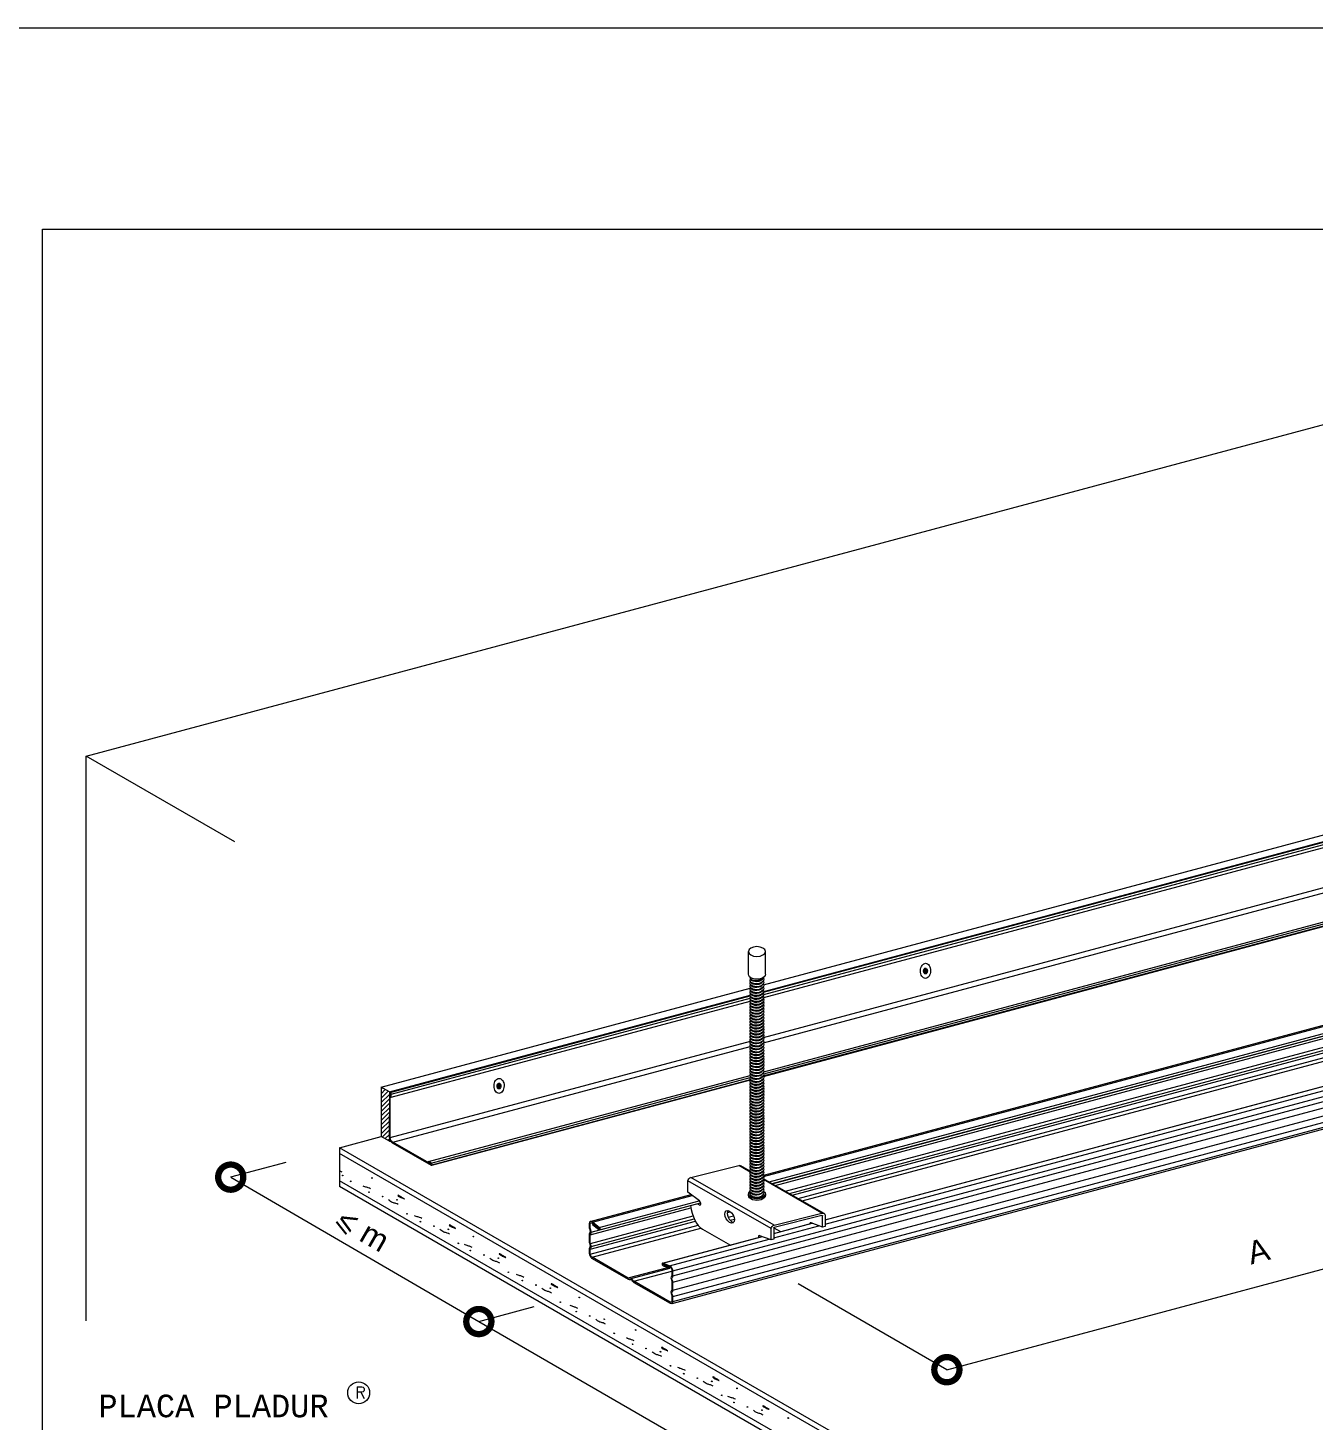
# Model space of a CAD drawing. Header units: millimetres. Extents: x 3383 to 4292, y 1469 to 1637.
# Drawn here: x 3481.316 to 3481.5717, y 1569.1897 to 1569.4667 of the extents above; entities that cross this region are included whole.
import ezdxf

# ---------------------------------------------------------------- set-up
doc = ezdxf.new("R2010")
doc.units = ezdxf.units.MM
doc.header["$LTSCALE"] = 0.0035
doc.layers.get('0').update_dxf_attribs({"lineweight": 5})
doc.layers.get('DEFPOINTS').update_dxf_attribs({"lineweight": 5})
doc.layers.add('AT_texto', color=7, linetype='Continuous', lineweight=5)
doc.styles.add('LISTA', font='simplex', dxfattribs={"height": 2})
doc.styles.get("Standard").update_dxf_attribs({"font": 'LUCON.TTF'})
doc.styles.add('STYLE2', font='ARIAL.TTF')
doc.dimstyles.get("Standard").update_dxf_attribs({"dimtxt": 0.18, "dimasz": 0.18, "dimexe": 0.18, "dimexo": 0.0625, "dimgap": 0.09, "dimtad": 0, "dimtih": 1, "dimtoh": 1, "dimzin": 0, "dimdsep": 46, "dimtxsty": 'Standard', "dimcen": 0.09, "dimadec": 0, "dimazin": 0, "dimtfac": 1, "dimtofl": 0, "dimtmove": 0, "dimatfit": 3, "dimfxl": 0, "dimtolj": 1, "dimtzin": 0, "dimarcsym": 0})

# ---------------------------------------------------------------- blocks, each defined once
blk = doc.blocks.new('_DOTSMALL')
at = {"color": 0, "linetype": 'ByBlock', "const_width": 0.5}
blk.add_lwpolyline([(-0.0625, 0, 1), (0.0625, 0, 1)], format="xyb", close=True, dxfattribs=at)
blk = doc.blocks.new('*D59')
at = {"color": 1, "lineweight": -2}
blk.add_line((1604.48, 479.19), (1653.8, 450.48), dxfattribs=at)
at = {"layer": 'DEFPOINTS', "color": 0}
for p in [(1604.53, 493.78, -6.81), (1653.85, 465.07, -1.02), (1653.8, 450.48)]:
    blk.add_point(p, dxfattribs=at)
at = {"color": 1, "lineweight": -2, "xscale": 10, "yscale": 10, "zscale": 10}
for p, rotation in [((1604.48, 479.19), 149.7902800762731), ((1653.8, 450.48), 329.7902800762732)]:
    blk.add_blockref('_DOTSMALL', p, dxfattribs=dict(at, rotation=rotation))
at = {"color": 1, "insert": (1630.79, 468.71), "char_height": 4.5, "attachment_point": 5, "rotation": 330, "style": 'STYLE2'}
blk.add_mtext('\\A1;< m', dxfattribs=at)
blk = doc.blocks.new('*D60')
at = {"color": 1, "lineweight": -2}
blk.add_line((1653.8, 450.48), (1798.29, 367.06), dxfattribs=at)
at = {"layer": 'DEFPOINTS', "color": 0}
for p in [(1653.8, 465.81, -1.02), (1798.29, 382.39, 4.76), (1798.29, 367.06)]:
    blk.add_point(p, dxfattribs=at)
at = {"color": 1, "lineweight": -2, "xscale": 10, "yscale": 10, "zscale": 10}
for p, rotation in [((1653.8, 450.48), 150.0007858814668), ((1798.29, 367.06), 330.0007858814668)]:
    blk.add_blockref('_DOTSMALL', p, dxfattribs=dict(at, rotation=rotation))
at = {"color": 1, "insert": (1722.15, 415.85), "char_height": 4.5, "attachment_point": 5, "rotation": 330, "style": 'STYLE2'}
blk.add_mtext('\\A1;m', dxfattribs=at)
blk = doc.blocks.new('*D63')
at = {"color": 1, "lineweight": -2}
blk.add_line((1746.83, 431.67), (1939.24, 483.23), dxfattribs=at)
at = {"layer": 'DEFPOINTS', "color": 0}
for p in [(1898.1, 524.38, 7.39), (1939.24, 483.23), (1705.68, 472.82, 14.78)]:
    blk.add_point(p, dxfattribs=at)
at = {"color": 1, "lineweight": -2, "xscale": 10, "yscale": 10, "zscale": 10}
for p, rotation in [((1939.24, 483.23), 15.00000000000122), ((1746.83, 431.67), 195.0000000000012)]:
    blk.add_blockref('_DOTSMALL', p, dxfattribs=dict(at, rotation=rotation))
at = {"color": 1, "insert": (1808.73, 455.27), "char_height": 4.5, "attachment_point": 5, "rotation": 15, "style": 'STYLE2'}
blk.add_mtext('\\A1;A', dxfattribs=at)
blk = doc.blocks.new('PÑ')
dim = blk.add_linear_dim(base=(1939.24, 483.23, 11.87), p1=(1705.68, 472.82, 26.65), p2=(1898.1, 524.38, 19.26), angle=15, text='A', dimstyle='Standard', override={"dimtxt": 4.5, "dimasz": 10, "dimexo": 2, "dimgap": 3, "dimtad": 1, "dimtih": 0, "dimtoh": 0, "dimdec": 0, "dimtxsty": 'STYLE2', "dimblk1": 'DOTSMALL', "dimblk2": 'DOTSMALL', "dimsah": 1, "dimse1": 1, "dimse2": 1, "dimclrd": 1, "dimclre": 1, "dimclrt": 1, "dimtmove": 2})
dim.commit()
dim.dimension.update_dxf_attribs({"geometry": '*D63', "text_midpoint": (1808.73, 455.27, 11.87), "dimtype": 161})
blk = doc.blocks.new('A$C58E46017')
h = blk.add_hatch()
h.set_pattern_fill('ANSI31', color=1, scale=0.2, angle=79.308, style=0)
h.set_pattern_definition([(124.3080304, (-731.578822, -1884.10131), (-0.0206504826, -0.01409104566), [])])
h.paths.add_polyline_path([(208.81, 254.68, 0.107118), (208.68, 254.81, 0.258156), (208.48, 254.86, 0.149443), (208.27, 254.69, 0.079812), (208.19, 254.51, 0.067459), (208.16, 254.29, 0.067459), (208.18, 254.06, 0.079812), (208.26, 253.88, 0.107118), (208.39, 253.75, 0.139889), (208.53, 253.71, 0.139889), (208.67, 253.75, 0.107118), (208.8, 253.87, 0.079812), (208.88, 254.05, 0.135535), (208.89, 254.5, 0.079812)])
h = blk.add_hatch()
h.set_pattern_fill('ANSI31', color=256, scale=5, style=0)
h.set_pattern_definition([(45, (-1534.0407, -333.6554), (-0.44194174, 0.44194174), [])])
h.paths.add_polyline_path([(101.97, 230.25), (100.34, 231.19), (100.34, 221.36), (101.97, 220.42)])
h = blk.add_hatch()
h.set_pattern_fill('ANSI31', color=1, scale=0.2, angle=79.308, style=0)
h.set_pattern_definition([(124.3080304, (-816.34612, -1906.975264), (-0.0206504826, -0.01409104566), [])])
h.paths.add_polyline_path([(124.15, 231.4, 0.067459), (124.12, 231.63, 0.079812), (124.04, 231.81, 0.107118), (123.91, 231.94, 0.139889), (123.78, 231.98, 0.162676), (123.65, 231.95, 0.107118), (123.5, 231.81, 0.079812), (123.42, 231.64, 0.067459), (123.39, 231.41, 0.067459), (123.42, 231.18, 0.079812), (123.49, 231.01, 0.107118), (123.63, 230.88, 0.139889), (123.76, 230.83, 0.139889), (123.9, 230.87, 0.107118), (124.03, 231, 0.079812), (124.12, 231.17, 0.067459)])
for p, q in [((41.7, 297.02), (386.57, 389.42)), ((176.37, 251.56), (366.11, 302.4)), ((176.38, 250.19), (366.09, 301.02)), ((41.7, 184.72), (41.7, 297.02)), ((100.34, 231.19), (173.7, 250.84)), ((101.97, 230.25), (173.67, 249.46)), ((100.34, 231.19), (100.34, 221.36)), ((101.97, 230.25), (101.97, 220.42)), ((92.08, 219.15), (100.34, 221.36)), ((101.97, 220.42), (102.2, 220.48)), ((312.77, 84.03), (92.08, 211.44))]:
    blk.add_line(p, q)
at = {"color": 1, "extrusion": (-0.399603, 0.525791, -0.750907)}
for p, q in [((173.34, 253.63, 26.82), (173.34, 258.16, 30)), ((176.72, 253.63, 26.82), (176.72, 258.16, 30)), ((161.93, 213.25, 7.4), (171.42, 215.62, 4.01)), ((161.33, 210.32, 5.67), (161.33, 212.57, 7.24)), ((173.34, 209.65, 29.79), (173.34, 209.94, 30)), ((176.72, 209.65, 29.79), (176.72, 209.94, 30)), ((178.47, 203.76, 20.95), (187.97, 206.13, 17.56)), ((187.97, 205.69, 17.25), (178.47, 203.32, 20.64)), ((188.07, 203.37, 23.2), (188.07, 205.62, 24.78)), ((188.57, 205.75, 24.6), (188.57, 203.49, 23.03)), ((177.88, 200.83, 19.22), (177.88, 203.07, 20.79)), ((178.37, 203.2, 20.62), (178.37, 200.95, 19.04)), ((188.57, 203.49, 23.03), (188.07, 203.37, 23.2)), ((178.37, 200.95, 19.04), (177.88, 200.83, 19.22))]:
    blk.add_line(p, q, dxfattribs=at)
at = {"color": 1}
for p, q in [((92.08, 219.15), (92.08, 211.44)), ((212.79, 175.02, 19.26), (183.22, 192.09, 19.26))]:
    blk.add_line(p, q, dxfattribs=at)
at = {"color": 1, "extrusion": (1.38778e-15, 0.819152, -0.573576)}
for p, q in [((173.71, 214.31, 29.24), (171.42, 215.62, 31.12)), ((173.72, 214.5, 36.95), (171.85, 215.57, 38.49)), ((177.88, 203.07, 20.79), (161.33, 212.57, 34.35)), ((178.47, 203.76, 20.95), (161.93, 213.25, 34.51)), ((187.97, 206.13, 17.56), (176.31, 212.82, 27.12)), ((188.39, 206.08, 24.93), (176.37, 212.98, 34.78))]:
    blk.add_line(p, q, dxfattribs=at)
at = {"color": 1, "extrusion": (-0.707107, -0.40558, 0.579228)}
for p, q in [((163.59, 208.56, 7.19), (161.33, 210.32, 5.67)), ((163.23, 208.02, 6.37), (163.46, 207.84, 6.53)), ((163.71, 208.15, 6.19), (163.87, 208.03, 6.3)), ((188.07, 203.37, 23.2), (185.82, 204.2, 21.03)), ((177.88, 200.83, 19.22), (175.62, 201.66, 17.05))]:
    blk.add_line(p, q, dxfattribs=at)
blk.add_lwpolyline([(594, 441.79), (594, 21.79), (0, 21.79), (0, 441.79)], close=True)
at = {"flags": 128}
blk.add_lwpolyline([(583, 401.79), (583, 72.84), (33, 72.84), (33, 401.79)], close=True, dxfattribs=at)
at = {"color": 1}
for points, elevation in [([(176.35, 250.07), (366.11, 300.91)], 6.38), ([(176.39, 249.64), (366.08, 300.47)], 6.49), ([(176.39, 249.04), (366.08, 299.87)], 6.08), ([(176.33, 241.04), (366.18, 291.91)], 0.21), ([(176.34, 240.01), (366.12, 290.86)], 0.16), ([(176.3, 233.42), (366.16, 284.29)], 6.56), ([(176.35, 233.32), (366.14, 284.18)], 6.4), ([(176.38, 234.26), (366.09, 285.09)], 6.14), ([(176.38, 233.83), (366.1, 284.67)], 6.56), ([(158.33, 194.68), (435.8, 269.03)], 17.31), ([(158.33, 193.7), (435.8, 268.05)], 16.63), ([(158.33, 192.41), (435.8, 266.75)], 15.72), ([(158.33, 190.83), (435.8, 265.18)], 14.62), ([(158.33, 189.54), (435.8, 263.89)], 13.71), ([(158.17, 188.21), (435.64, 262.56)], 12.59), ([(158.33, 188.57), (435.8, 262.92)], 13.03), ([(176.32, 213.44), (354.6, 261.21)], 4.57), ([(176.39, 213.69), (354.38, 261.38)], 4.11), ([(177.48, 212.34), (355.95, 260.16)], 5.49), ([(178.04, 212.02), (356.25, 259.77)], 5.3), ([(178.07, 212), (354.24, 259.2)], 2.88), ([(178.65, 211.67), (354.31, 258.74)], 2.27), ([(180.7, 210.5), (354.75, 257.13)], 1.09), ([(181.48, 210.05), (355, 256.54)], 0.87), ([(182.06, 209.72), (355.22, 256.11)], 0.26), ([(183.21, 209.05), (355.76, 255.29)], -0.42), ([(184.05, 208.57), (356.32, 254.73)], -0.42), ([(188.57, 204.84), (368.5, 253.05)], 15.83), ([(188.57, 204.81), (368.54, 253.03)], 15.93), ([(188.57, 203.95), (369.89, 252.53)], 17.22), ([(102.05, 230.16), (173.69, 249.36)], 6.38), ([(102.35, 229.8), (173.67, 248.91)], 6.49), ([(102.35, 229.21), (173.67, 248.31)], 6.08), ([(102.16, 221.17), (173.76, 240.35)], 0.21), ([(102.16, 230.14), (140.19, 240.33)], 6.49), ([(102.64, 220.26), (173.7, 239.3)], 0.16), ([(109.74, 216.41), (173.67, 233.54)], 6.14), ([(110.26, 216.11), (173.69, 233.11)], 6.56), ([(110.45, 215.78), (173.74, 232.74)], 6.56), ([(110.39, 215.65), (173.73, 232.62)], 6.4), ([(141.91, 204.46), (161.96, 209.83)], 4.11), ([(142.11, 202.36), (163.84, 208.19)], 2.88), ([(142.36, 204.34), (162.19, 209.65)], 4.57), ([(143.71, 203.29), (163.54, 208.6)], 5.49), ([(143.81, 202.85), (163.83, 208.21)], 5.3), ([(141.91, 201.83), (161.9, 207.18)], 2.27), ([(141.93, 200.11), (162.34, 205.58)], 1.09), ([(142.11, 199.5), (162.59, 204.98)], 0.87), ([(169.16, 206.26), (169.75, 206.42)], 0.26), ([(169.32, 205.33), (170.37, 205.62)], -0.42), ([(141.91, 198.96), (162.8, 204.56)], 0.26), ([(141.91, 197.99), (163.35, 203.73)], -0.42), ([(142.26, 197.38), (163.9, 203.17)], -0.42), ([(169.72, 204.73), (170.55, 204.96)], -0.42), ([(178.37, 202.1), (185.98, 204.14)], 15.83), ([(178.37, 202.08), (186.02, 204.13)], 15.93), ([(178.37, 201.22), (187.37, 203.63)], 17.22), ([(178.37, 201.22), (187.37, 203.63)], 17.22), ([(178.37, 201.22), (187.37, 203.63)], 17.22), ([(156.26, 196.18), (176.08, 201.49)], 15.83), ([(156.34, 196.17), (176.13, 201.48)], 15.93), ([(157.69, 195.68), (177.48, 200.98)], 17.22), ([(149.47, 193.25), (157.33, 195.35)], 5.48), ([(150.02, 193.15), (157.73, 195.22)], 6.1), ([(150.58, 192.6), (158.14, 194.63)], 6.4)]:
    blk.add_lwpolyline(points, dxfattribs=dict(at, elevation=elevation))
for points in [[(71.27, 279.94), (41.7, 297.02)], [(101.97, 230.25), (100.34, 231.19)], [(312.77, 91.73), (92.08, 219.15)], [(101.97, 220.42), (100.34, 221.36)], [(70.43, 213.34), (81.47, 216.3)]]:
    blk.add_lwpolyline(points)
for points in [[(207.55, 254.32, -0.067459), (207.64, 254.92, -0.079812), (207.85, 255.38, -0.107118), (208.23, 255.74, -0.162676), (208.57, 255.81, -0.139889), (208.93, 255.71, -0.107118), (209.27, 255.36, -0.079812), (209.48, 254.9, -0.067459), (209.55, 254.3, -0.067459), (209.46, 253.7, -0.079812), (209.24, 253.24, -0.107118), (208.89, 252.91, -0.139889), (208.53, 252.81, -0.139889), (208.17, 252.92, -0.107118), (207.83, 253.26, -0.079812), (207.62, 253.73, -0.067459)], [(208.16, 254.29, -0.067459), (208.19, 254.51, -0.079812), (208.27, 254.69, -0.107118), (208.42, 254.82, -0.162676), (208.54, 254.85, -0.139889), (208.68, 254.81, -0.107118), (208.81, 254.68, -0.079812), (208.89, 254.5, -0.067459), (208.92, 254.28, -0.067459), (208.88, 254.05, -0.079812), (208.8, 253.87, -0.107118), (208.67, 253.75, -0.139889), (208.53, 253.71, -0.139889), (208.39, 253.75, -0.107118), (208.26, 253.88, -0.079812), (208.18, 254.06, -0.067459)], [(122.78, 231.45, -0.067459), (122.87, 232.05, -0.079812), (123.09, 232.51, -0.107118), (123.46, 232.86, -0.162676), (123.8, 232.94, -0.139889), (124.16, 232.83, -0.107118), (124.5, 232.49, -0.079812), (124.71, 232.02, -0.067459), (124.78, 231.43, -0.067459), (124.69, 230.83, -0.079812), (124.47, 230.37, -0.107118), (124.12, 230.04, -0.139889), (123.76, 229.94, -0.139889), (123.4, 230.05, -0.107118), (123.06, 230.39, -0.079812), (122.85, 230.85, -0.067459)], [(123.39, 231.41, -0.067459), (123.42, 231.64, -0.079812), (123.5, 231.81, -0.107118), (123.65, 231.95, -0.162676), (123.78, 231.98, -0.139889), (123.91, 231.94, -0.107118), (124.04, 231.81, -0.079812), (124.12, 231.63, -0.067459), (124.15, 231.4, -0.067459), (124.12, 231.17, -0.079812), (124.03, 231, -0.107118), (123.9, 230.87, -0.139889), (123.76, 230.83, -0.139889), (123.63, 230.88, -0.107118), (123.49, 231.01, -0.079812), (123.42, 231.18, -0.067459)]]:
    blk.add_lwpolyline(points, format="xyb", close=True, dxfattribs=at)
at = {"color": 1, "extrusion": (-0.707107, -0.40558, 0.579228), "elevation": -161.82}
for points in [[(-148.09, 122.24), (-147.9, 122.44), (-148.41, 122.95, 1), (-148.8, 122.56), (-141.21, 115.04, 0.434382), (-139.8, 114.98), (-132.22, 122.64, 1), (-132.61, 123.02), (-133.12, 122.51), (-132.92, 122.32)], [(-132.41, 122.83), (-139.99, 115.17, -0.441731), (-141.02, 115.24), (-148.8, 122.94)]]:
    blk.add_lwpolyline(points, format="xyb", dxfattribs=at)
at = {"color": 1}
for points in [[(312.77, 90.62), (92.08, 218.03)], [(312.77, 85.15), (92.08, 212.56)]]:
    blk.add_lwpolyline(points, dxfattribs=at)
at = {"const_width": 0.4, "elevation": -25.48, "flags": 128}
blk.add_lwpolyline([(93.44, 201.94), (91.45, 204.43)], dxfattribs=at)
at = {"color": 1, "extrusion": (-0.707107, -0.40558, 0.579228), "elevation": -180.89, "flags": 128}
blk.add_lwpolyline([(-93.07, 135.07), (-93.07, 135.07, 0.16888), (-92.85, 135.52, -0.347677), (-92.41, 135.97, 0.16888), (-91.96, 136.19), (-91.96, 136.19), (-84.79, 143.43, 0.414214), (-84.79, 144.52), (-85.64, 145.36, 0.16888), (-86.1, 145.57, -0.347677), (-86.54, 146.01, 0.16888), (-86.76, 146.47), (-88.12, 147.82, 0.16888), (-88.58, 148.04, -0.347677), (-89.02, 148.47, 0.16888), (-89.25, 148.93), (-90.1, 149.77, 0.466308), (-91.28, 149.66), (-92.38, 148.07, 1), (-91.93, 147.76), (-90.85, 149.32), (-91.07, 149.48), (-92.16, 147.91), (-91.05, 149.51, -0.466308), (-90.29, 149.58), (-89.44, 148.74, -0.16888), (-89.3, 148.44, 0.347677), (-88.61, 147.76, -0.16888), (-88.32, 147.62), (-86.95, 146.27, -0.16888), (-86.81, 145.98, 0.347677), (-86.13, 145.3, -0.16888), (-85.83, 145.16), (-84.99, 144.33, -0.414214), (-84.98, 143.62), (-92.15, 136.38), (-92.15, 136.38, -0.16888), (-92.45, 136.24, 0.347677), (-93.12, 135.56, -0.16888), (-93.26, 135.26), (-93.26, 135.26), (-100.43, 128.02, -0.414214), (-101.14, 128.02), (-101.98, 128.85, -0.16888), (-102.12, 129.15, 0.347677), (-102.81, 129.82, -0.16888), (-103.1, 129.97), (-104.46, 131.32, -0.16888), (-104.61, 131.61, 0.347677), (-105.29, 132.29, -0.16888), (-105.59, 132.43), (-106.32, 133.16, -0.466308), (-106.26, 133.92), (-104.68, 135.04), (-106.23, 133.94), (-106.07, 133.72), (-104.52, 134.81, 1), (-104.84, 135.26), (-106.42, 134.14, 0.466308), (-106.52, 132.96), (-105.78, 132.23, 0.16888), (-105.32, 132.01, -0.347677), (-104.88, 131.58, 0.16888), (-104.66, 131.12), (-103.3, 129.77, 0.16888), (-102.84, 129.55, -0.347677), (-102.4, 129.11, 0.16888), (-102.17, 128.66), (-101.33, 127.82, 0.414214), (-100.23, 127.83)], format="xyb", close=True, dxfattribs=at)
at = {"color": 1, "extrusion": (-0.707107, -0.40558, 0.579228), "flags": 128}
for points, elevation in [([(-94.38, 144.27), (-88.82, 149.89)], -196.1), ([(-87.54, 157.38), (-86.21, 158.73)], -202.03)]:
    blk.add_lwpolyline(points, dxfattribs=dict(at, elevation=elevation))
at = {"elevation": 5.78}
blk.add_lwpolyline([(119.75, 184.59), (130.79, 187.55)], dxfattribs=at)
at = {"color": 1, "extrusion": (1.55431e-15, 0.819152, -0.573576)}
blk.add_circle((-175.03, 186.26, 184.73), 1.69, dxfattribs=at)
at = {"color": 1, "extrusion": (-0.707107, -0.40558, 0.579228)}
blk.add_circle((-93.79, 154.46, -196.1), 1.35, dxfattribs=at)
at = {"color": 1}
blk.add_circle((95.87, 170.43), 2.18, dxfattribs=at)
at = {"color": 1, "extrusion": (1.55431e-15, 0.819152, -0.573576)}
for centre, radius, start, end in [((-175.03, 169.87, 190.68), 1.69, 179.6066, 0.3934), ((-175.03, 144.98, 154.77), 1.69, 141.3915, 36.6757), ((-175.03, 144.64, 154.65), 1.69, 179.6066, 0.3934), ((-175.03, 144.98, 154.77), 1.35, 173.874, 0)]:
    blk.add_arc(centre, radius, start, end, dxfattribs=at)
at = {"color": 1, "extrusion": (-0.071394, 0.816035, -0.573576)}
for centre, radius, start, end in [((-196.37, 160.89, 175.82), 1.36, 160.7469, 24.9987), ((-196.32, 160.56, 175.34), 1.36, 160.7469, 24.9987), ((-196.42, 161.23, 176.31), 1.36, 194.2627, 4.439), ((-196.4, 160.89, 176.18), 1.16, 194.5751, 351.1704), ((-196.35, 160.56, 175.7), 1.16, 194.5751, 351.1704), ((-196.27, 160.22, 174.86), 1.36, 160.7469, 24.9987), ((-196.22, 159.88, 174.38), 1.36, 160.7469, 24.9987), ((-196.17, 159.55, 173.9), 1.36, 160.7469, 24.9987), ((-196.11, 159.21, 173.42), 1.36, 160.7469, 24.9987), ((-196.06, 158.87, 172.94), 1.36, 160.7469, 24.9987), ((-196.29, 160.22, 175.22), 1.16, 194.5751, 351.1704), ((-196.24, 159.88, 174.74), 1.16, 194.5751, 351.1704), ((-196.19, 159.55, 174.26), 1.16, 194.5751, 351.1704), ((-196.14, 159.21, 173.78), 1.16, 194.5751, 351.1704), ((-196.01, 158.54, 172.46), 1.36, 160.7469, 24.9987), ((-195.96, 158.2, 171.97), 1.36, 160.7469, 24.9987), ((-195.91, 157.86, 171.49), 1.36, 160.7469, 24.9987), ((-195.86, 157.52, 171.01), 1.36, 160.7469, 24.9987), ((-196.09, 158.87, 173.3), 1.16, 194.5751, 351.1704), ((-196.04, 158.53, 172.81), 1.16, 194.5751, 351.1704), ((-195.99, 158.2, 172.33), 1.16, 194.5751, 351.1704), ((-195.93, 157.86, 171.85), 1.16, 194.5751, 351.1704), ((-195.88, 157.52, 171.37), 1.16, 194.5751, 351.1704), ((-195.81, 157.19, 170.53), 1.36, 160.7469, 24.9987), ((-195.75, 156.85, 170.05), 1.36, 160.7469, 24.9987), ((-195.7, 156.51, 169.57), 1.36, 160.7469, 24.9987), ((-195.65, 156.18, 169.09), 1.36, 160.7469, 24.9987), ((-195.6, 155.84, 168.6), 1.36, 160.7469, 24.9987), ((-195.83, 157.19, 170.89), 1.16, 194.5751, 351.1704), ((-195.78, 156.85, 170.41), 1.16, 194.5751, 351.1704), ((-195.73, 156.51, 169.93), 1.16, 194.5751, 351.1704), ((-195.68, 156.18, 169.45), 1.16, 194.5751, 351.1704), ((-195.63, 155.84, 168.96), 1.16, 194.5751, 351.1704), ((-195.55, 155.5, 168.12), 1.36, 160.7469, 24.9987), ((-195.5, 155.17, 167.64), 1.36, 160.7469, 24.9987), ((-195.45, 154.83, 167.16), 1.36, 160.7469, 24.9987), ((-195.4, 154.49, 166.68), 1.36, 160.7469, 24.9987), ((-195.34, 154.15, 166.2), 1.36, 160.7469, 24.9987), ((-195.58, 155.5, 168.48), 1.16, 194.5751, 351.1704), ((-195.52, 155.16, 168), 1.16, 194.5751, 351.1704), ((-195.47, 154.83, 167.52), 1.16, 194.5751, 351.1704), ((-195.42, 154.49, 167.04), 1.16, 194.5751, 351.1704), ((-195.29, 153.82, 165.72), 1.36, 160.7469, 24.9987), ((-195.24, 153.48, 165.24), 1.36, 160.7469, 24.9987), ((-195.19, 153.14, 164.75), 1.36, 160.7469, 24.9987), ((-195.14, 152.81, 164.27), 1.36, 160.7469, 24.9987), ((-195.37, 154.15, 166.56), 1.16, 194.5751, 351.1704), ((-195.32, 153.82, 166.08), 1.16, 194.5751, 351.1704), ((-195.27, 153.48, 165.59), 1.16, 194.5751, 351.1704), ((-195.22, 153.14, 165.11), 1.16, 194.5751, 351.1704), ((-195.16, 152.81, 164.63), 1.16, 194.5751, 351.1704), ((-195.09, 152.47, 163.79), 1.36, 160.7469, 24.9987), ((-195.04, 152.13, 163.31), 1.36, 160.7469, 24.9987), ((-194.98, 151.8, 162.83), 1.36, 160.7469, 24.9987), ((-194.93, 151.46, 162.35), 1.36, 160.7469, 24.9987), ((-194.88, 151.12, 161.87), 1.36, 160.7469, 24.9987), ((-195.11, 152.47, 164.15), 1.16, 194.5751, 351.1704), ((-195.06, 152.13, 163.67), 1.16, 194.5751, 351.1704), ((-195.01, 151.79, 163.19), 1.16, 194.5751, 351.1704), ((-194.96, 151.46, 162.71), 1.16, 194.5751, 351.1704), ((-194.91, 151.12, 162.23), 1.16, 194.5751, 351.1704), ((-194.83, 150.78, 161.39), 1.36, 160.7469, 24.9987), ((-194.78, 150.45, 160.9), 1.36, 160.7469, 24.9987), ((-194.73, 150.11, 160.42), 1.36, 160.7469, 24.9987), ((-194.68, 149.77, 159.94), 1.36, 160.7469, 24.9987), ((-194.62, 149.44, 159.46), 1.36, 160.7469, 24.9987), ((-194.86, 150.78, 161.74), 1.16, 194.5751, 351.1704), ((-194.8, 150.45, 161.26), 1.16, 194.5751, 351.1704), ((-194.75, 150.11, 160.78), 1.16, 194.5751, 351.1704), ((-194.7, 149.77, 160.3), 1.16, 194.5751, 351.1704), ((-194.65, 149.44, 159.82), 1.16, 194.5751, 351.1704), ((-194.57, 149.1, 158.98), 1.36, 160.7469, 24.9987), ((-194.52, 148.76, 158.5), 1.36, 160.7469, 24.9987), ((-194.47, 148.43, 158.02), 1.36, 160.7469, 24.9987), ((-194.42, 148.09, 157.53), 1.36, 160.7469, 24.9987), ((-194.6, 149.1, 159.34), 1.16, 194.5751, 351.1704), ((-194.55, 148.76, 158.86), 1.16, 194.5751, 351.1704), ((-194.5, 148.42, 158.38), 1.16, 194.5751, 351.1704), ((-194.44, 148.09, 157.89), 1.16, 194.5751, 351.1704), ((-194.37, 147.75, 157.05), 1.36, 160.7469, 24.9987), ((-194.32, 147.41, 156.57), 1.36, 160.7469, 24.9987), ((-194.26, 147.08, 156.09), 1.36, 160.7469, 24.9987), ((-194.21, 146.74, 155.61), 1.36, 160.7469, 24.9987), ((-194.16, 146.4, 155.13), 1.36, 160.7469, 24.9987), ((-194.39, 147.75, 157.41), 1.16, 194.5751, 351.1704), ((-194.34, 147.41, 156.93), 1.16, 194.5751, 351.1704), ((-194.29, 147.08, 156.45), 1.16, 194.5751, 351.1704), ((-194.24, 146.74, 155.97), 1.16, 194.5751, 351.1704), ((-194.19, 146.4, 155.49), 1.16, 194.5751, 351.1704), ((-194.11, 146.07, 154.65), 1.36, 160.7469, 24.9987), ((-194.06, 145.73, 154.17), 1.36, 160.7469, 24.9987), ((-194.01, 145.39, 153.68), 1.36, 160.7469, 24.9987), ((-193.96, 145.06, 153.2), 1.36, 160.7469, 24.9987), ((-193.9, 144.72, 152.72), 1.36, 160.7469, 24.9987), ((-194.14, 146.07, 155.01), 1.16, 194.5751, 351.1704), ((-194.08, 145.73, 154.52), 1.16, 194.5751, 351.1704), ((-194.03, 145.39, 154.04), 1.16, 194.5751, 351.1704), ((-193.98, 145.05, 153.56), 1.16, 194.5751, 351.1704), ((-193.93, 144.72, 153.08), 1.16, 194.5751, 351.1704), ((-193.85, 144.38, 152.24), 1.36, 160.7469, 24.9987), ((-193.8, 144.04, 151.76), 1.36, 160.7469, 24.9987), ((-193.75, 143.71, 151.28), 1.36, 160.7469, 24.9987), ((-193.7, 143.37, 150.8), 1.36, 160.7469, 24.9987), ((-193.65, 143.03, 150.32), 1.36, 160.7469, 24.9987), ((-193.88, 144.38, 152.6), 1.16, 194.5751, 351.1704), ((-193.83, 144.04, 152.12), 1.16, 194.5751, 351.1704), ((-193.78, 143.71, 151.64), 1.16, 194.5751, 351.1704), ((-193.72, 143.37, 151.16), 1.16, 194.5751, 351.1704), ((-193.6, 142.7, 149.83), 1.36, 160.7469, 24.9987), ((-193.54, 142.36, 149.35), 1.36, 160.7469, 24.9987), ((-193.49, 142.02, 148.87), 1.36, 160.7469, 24.9987), ((-193.44, 141.69, 148.39), 1.36, 160.7469, 24.9987), ((-193.67, 143.03, 150.67), 1.16, 194.5751, 351.1704), ((-193.62, 142.7, 150.19), 1.16, 194.5751, 351.1704), ((-193.57, 142.36, 149.71), 1.16, 194.5751, 351.1704), ((-193.52, 142.02, 149.23), 1.16, 194.5751, 351.1704), ((-193.47, 141.68, 148.75), 1.16, 194.5751, 351.1704), ((-193.39, 141.35, 147.91), 1.36, 160.7469, 24.9987), ((-193.34, 141.01, 147.43), 1.36, 160.7469, 24.9987), ((-193.29, 140.67, 146.95), 1.36, 160.7469, 24.9987), ((-193.24, 140.34, 146.46), 1.36, 160.7469, 24.9987), ((-193.18, 140, 145.98), 1.36, 160.7469, 24.9987), ((-193.42, 141.35, 148.27), 1.16, 194.5751, 351.1704), ((-193.36, 141.01, 147.79), 1.16, 194.5751, 351.1704), ((-193.31, 140.67, 147.31), 1.16, 194.5751, 351.1704), ((-193.26, 140.34, 146.82), 1.16, 194.5751, 351.1704), ((-193.21, 140, 146.34), 1.16, 194.5751, 351.1704), ((-193.13, 139.66, 145.5), 1.36, 160.7469, 24.9987), ((-193.08, 139.33, 145.02), 1.36, 160.7469, 24.9987), ((-193.03, 138.99, 144.54), 1.36, 160.7469, 24.9987), ((-192.98, 138.65, 144.06), 1.36, 160.7469, 24.9987), ((-192.93, 138.32, 143.58), 1.36, 160.7469, 24.9987), ((-193.16, 139.66, 145.86), 1.16, 194.5751, 351.1704), ((-193.11, 139.33, 145.38), 1.16, 194.5751, 351.1704), ((-193.06, 138.99, 144.9), 1.16, 194.5751, 351.1704), ((-193, 138.65, 144.42), 1.16, 194.5751, 351.1704), ((-192.88, 137.98, 143.1), 1.36, 160.7469, 24.9987), ((-192.82, 137.64, 142.61), 1.36, 160.7469, 24.9987), ((-192.77, 137.3, 142.13), 1.36, 160.7469, 24.9987), ((-192.72, 136.63, 141.89), 1.36, 160.7469, 24.9987), ((-192.95, 138.31, 143.94), 1.16, 194.5751, 351.1704), ((-192.9, 137.98, 143.45), 1.16, 194.5751, 351.1704), ((-192.85, 137.64, 142.97), 1.16, 194.5751, 351.1704), ((-192.8, 137.3, 142.49), 1.16, 194.5751, 351.1704), ((-192.75, 136.97, 142.01), 1.16, 194.5751, 351.1704), ((-192.67, 135.95, 141.64), 1.36, 160.7469, 24.9987), ((-192.7, 136.29, 141.77), 1.16, 194.5751, 351.1704)]:
    blk.add_arc(centre, radius, start, end, dxfattribs=at)
at = {"color": 1, "extrusion": (-0.399603, 0.525791, -0.750907)}
for centre, radius, start, end in [((-266.63, 58.14, 36.13), 0.652, 119.7131, 164.7131), ((-257.63, 58.24, 41.86), 0.652, 29.7131, 119.7131), ((-274.06, 53.9, 14.35), 0.652, 119.7131, 209.7131), ((-274.06, 53.9, 14.35), 0.113, 119.7131, 209.7131), ((-265.06, 53.99, 20.08), 0.652, 29.7131, 119.7131), ((-265.06, 53.99, 20.08), 0.112, 29.7131, 119.7131)]:
    blk.add_arc(centre, radius, start, end, dxfattribs=at)
at = {"color": 1, "extrusion": (-0.707107, -0.40558, 0.579228)}
for centre, radius, start, end in [((-99.24, 147.76, -196.1), 0.495, 305.2809, 125.2809), ((-93.65, 154.6, -196.6), 1.35, 189.2417, 332.1423), ((-84.28, 169.07, -202.03), 0.495, 145.2809, 217.5138), ((-87.14, 159.97, -196.1), 0.495, 145.2809, 246.5686), ((-87.01, 160.11, -196.6), 0.495, 220.4842, 245.5178)]:
    blk.add_arc(centre, radius, start, end, dxfattribs=at)
blk.add_ellipse((164.19, 207.4, 7.12), major_axis=(0, -4.42, -3.1), ratio=0.641917, start_param=4.967345, end_param=6.283185, dxfattribs=at)
blk.add_open_spline([(92.56, 214.3), (92.4, 214.38), (92.25, 214.46), (92.08, 214.52)], degree=3)
for points, start_tangent, end_tangent in [([(92.74, 213.62), (92.68, 213.72), (92.64, 213.64), (92.67, 213.59), (92.72, 213.56), (92.74, 213.62)], (-0.341497, 0.939883), (-0.341497, 0.939883)), ([(94.34, 212.45), (94.29, 212.55), (94.24, 212.47), (94.28, 212.42), (94.33, 212.39), (94.34, 212.45)], (-0.341497, 0.939883), (-0.341497, 0.939883)), ([(98.59, 213.11), (98.53, 213.21), (98.49, 213.13), (98.52, 213.08), (98.57, 213.05), (98.59, 213.11)], (-0.341497, 0.939883), (-0.341497, 0.939883)), ([(97.99, 210.3), (97.93, 210.4), (97.89, 210.33), (97.92, 210.27), (97.97, 210.24), (97.99, 210.3)], (-0.341497, 0.939883), (-0.341497, 0.939883)), ([(100.67, 209.42), (100.62, 209.52), (100.57, 209.44), (100.61, 209.39), (100.66, 209.36), (100.67, 209.42)], (-0.341497, 0.939883), (-0.341497, 0.939883)), ([(103.55, 208.78), (103.49, 208.88), (103.45, 208.81), (103.48, 208.75), (103.54, 208.72), (103.55, 208.78)], (-0.341497, 0.939883), (-0.341497, 0.939883)), ([(103.94, 209.6), (104.18, 209.44), (104.45, 209.28), (104.67, 209.15), (104.95, 208.97), (104.46, 209.17), (104.13, 209.31), (103.85, 209.47), (103.68, 209.63), (103.67, 209.67), (103.94, 209.6)], (0.767762, -0.640735), (0.767762, -0.640735)), ([(105.54, 205.99), (105.48, 206.09), (105.44, 206.02), (105.47, 205.96), (105.52, 205.93), (105.54, 205.99)], (-0.341497, 0.939883), (-0.341497, 0.939883)), ([(108.19, 204.42), (108.13, 204.52), (108.09, 204.44), (108.12, 204.39), (108.17, 204.36), (108.19, 204.42)], (-0.341497, 0.939883), (-0.341497, 0.939883)), ([(110.87, 203.54), (110.82, 203.63), (110.77, 203.56), (110.81, 203.5), (110.86, 203.47), (110.87, 203.54)], (-0.341497, 0.939883), (-0.341497, 0.939883)), ([(113.75, 202.9), (113.69, 203), (113.65, 202.92), (113.68, 202.87), (113.73, 202.84), (113.75, 202.9)], (-0.341497, 0.939883), (-0.341497, 0.939883)), ([(114.13, 203.72), (114.38, 203.56), (114.65, 203.4), (114.87, 203.27), (115.15, 203.09), (114.66, 203.28), (114.33, 203.43), (114.05, 203.59), (113.88, 203.74), (113.87, 203.78), (114.13, 203.72)], (0.767762, -0.640735), (0.767762, -0.640735)), ([(115.73, 200.11), (115.68, 200.21), (115.63, 200.13), (115.67, 200.08), (115.72, 200.05), (115.73, 200.11)], (-0.341497, 0.939883), (-0.341497, 0.939883)), ([(118.73, 201.49), (118.68, 201.59), (118.63, 201.51), (118.67, 201.46), (118.72, 201.43), (118.73, 201.49)], (-0.341497, 0.939883), (-0.341497, 0.939883)), ([(118.14, 198.68), (118.08, 198.78), (118.04, 198.7), (118.07, 198.65), (118.12, 198.62), (118.14, 198.68)], (-0.341497, 0.939883), (-0.341497, 0.939883)), ([(120.82, 197.8), (120.77, 197.89), (120.72, 197.82), (120.76, 197.76), (120.81, 197.73), (120.82, 197.8)], (-0.341497, 0.939883), (-0.341497, 0.939883)), ([(123.7, 197.16), (123.64, 197.26), (123.6, 197.18), (123.63, 197.13), (123.68, 197.1), (123.7, 197.16)], (-0.341497, 0.939883), (-0.341497, 0.939883)), ([(124.08, 197.98), (124.33, 197.82), (124.59, 197.66), (124.82, 197.53), (125.1, 197.35), (124.61, 197.54), (124.28, 197.69), (124, 197.85), (123.83, 198), (123.82, 198.04), (124.08, 197.98)], (0.767762, -0.640735), (0.767762, -0.640735)), ([(125.68, 194.37), (125.63, 194.47), (125.58, 194.39), (125.62, 194.34), (125.67, 194.31), (125.68, 194.37)], (-0.341497, 0.939883), (-0.341497, 0.939883)), ([(128.47, 192.72), (128.41, 192.82), (128.37, 192.74), (128.41, 192.69), (128.46, 192.66), (128.47, 192.72)], (-0.341497, 0.939883), (-0.341497, 0.939883)), ([(131.16, 191.84), (131.1, 191.93), (131.06, 191.86), (131.09, 191.8), (131.14, 191.77), (131.16, 191.84)], (-0.341497, 0.939883), (-0.341497, 0.939883)), ([(134.03, 191.2), (133.97, 191.3), (133.93, 191.22), (133.97, 191.17), (134.02, 191.14), (134.03, 191.2)], (-0.341497, 0.939883), (-0.341497, 0.939883)), ([(134.42, 192.02), (134.66, 191.86), (134.93, 191.7), (135.16, 191.57), (135.43, 191.39), (134.94, 191.58), (134.62, 191.73), (134.33, 191.89), (134.16, 192.04), (134.15, 192.08), (134.42, 192.02)], (0.767762, -0.640735), (0.767762, -0.640735)), ([(136.02, 188.41), (135.96, 188.51), (135.92, 188.43), (135.95, 188.38), (136, 188.35), (136.02, 188.41)], (-0.341497, 0.939883), (-0.341497, 0.939883)), ([(139.76, 189.36), (139.71, 189.46), (139.66, 189.38), (139.7, 189.32), (139.75, 189.3), (139.76, 189.36)], (-0.341497, 0.939883), (-0.341497, 0.939883)), ([(139.17, 186.55), (139.11, 186.65), (139.07, 186.57), (139.1, 186.52), (139.15, 186.49), (139.17, 186.55)], (-0.341497, 0.939883), (-0.341497, 0.939883)), ([(141.85, 185.67), (141.8, 185.76), (141.75, 185.69), (141.79, 185.63), (141.84, 185.6), (141.85, 185.67)], (-0.341497, 0.939883), (-0.341497, 0.939883)), ([(144.73, 185.03), (144.67, 185.13), (144.63, 185.05), (144.66, 185), (144.71, 184.97), (144.73, 185.03)], (-0.341497, 0.939883), (-0.341497, 0.939883)), ([(150.96, 182.9), (150.9, 183), (150.86, 182.92), (150.89, 182.87), (150.94, 182.84), (150.96, 182.9)], (-0.341497, 0.939883), (-0.341497, 0.939883)), ([(146.71, 182.24), (146.66, 182.34), (146.61, 182.26), (146.65, 182.21), (146.7, 182.18), (146.71, 182.24)], (-0.341497, 0.939883), (-0.341497, 0.939883)), ([(150.36, 180.09), (150.3, 180.19), (150.26, 180.11), (150.29, 180.06), (150.35, 180.03), (150.36, 180.09)], (-0.341497, 0.939883), (-0.341497, 0.939883)), ([(153.05, 179.21), (152.99, 179.31), (152.95, 179.23), (152.98, 179.18), (153.03, 179.15), (153.05, 179.21)], (-0.341497, 0.939883), (-0.341497, 0.939883)), ([(155.92, 178.57), (155.86, 178.67), (155.82, 178.59), (155.86, 178.54), (155.91, 178.51), (155.92, 178.57)], (-0.341497, 0.939883), (-0.341497, 0.939883)), ([(156.31, 179.39), (156.55, 179.23), (156.82, 179.07), (157.04, 178.94), (157.32, 178.76), (156.83, 178.96), (156.5, 179.1), (156.22, 179.26), (156.05, 179.41), (156.04, 179.46), (156.31, 179.39)], (0.767762, -0.640735), (0.767762, -0.640735)), ([(157.91, 175.78), (157.85, 175.88), (157.81, 175.8), (157.84, 175.75), (157.89, 175.72), (157.91, 175.78)], (-0.341497, 0.939883), (-0.341497, 0.939883)), ([(160.56, 174.21), (160.5, 174.31), (160.46, 174.23), (160.49, 174.18), (160.54, 174.15), (160.56, 174.21)], (-0.341497, 0.939883), (-0.341497, 0.939883)), ([(163.24, 173.33), (163.19, 173.42), (163.14, 173.35), (163.18, 173.29), (163.23, 173.26), (163.24, 173.33)], (-0.341497, 0.939883), (-0.341497, 0.939883)), ([(166.12, 172.69), (166.06, 172.79), (166.02, 172.71), (166.05, 172.66), (166.11, 172.63), (166.12, 172.69)], (-0.341497, 0.939883), (-0.341497, 0.939883)), ([(166.51, 173.51), (166.75, 173.35), (167.02, 173.19), (167.24, 173.06), (167.52, 172.88), (167.03, 173.07), (166.7, 173.22), (166.42, 173.37), (166.25, 173.53), (166.24, 173.57), (166.51, 173.51)], (0.767762, -0.640735), (0.767762, -0.640735)), ([(168.11, 169.9), (168.05, 170), (168.01, 169.92), (168.04, 169.87), (168.09, 169.84), (168.11, 169.9)], (-0.341497, 0.939883), (-0.341497, 0.939883)), ([(171.11, 171.28), (171.05, 171.38), (171.01, 171.3), (171.04, 171.24), (171.09, 171.22), (171.11, 171.28)], (-0.341497, 0.939883), (-0.341497, 0.939883)), ([(170.51, 168.47), (170.45, 168.57), (170.41, 168.49), (170.44, 168.44), (170.49, 168.41), (170.51, 168.47)], (-0.341497, 0.939883), (-0.341497, 0.939883)), ([(173.19, 167.59), (173.14, 167.68), (173.09, 167.61), (173.13, 167.55), (173.18, 167.52), (173.19, 167.59)], (-0.341497, 0.939883), (-0.341497, 0.939883)), ([(176.07, 166.95), (176.01, 167.05), (175.97, 166.97), (176, 166.92), (176.05, 166.89), (176.07, 166.95)], (-0.341497, 0.939883), (-0.341497, 0.939883)), ([(176.45, 167.77), (176.7, 167.61), (176.97, 167.45), (177.19, 167.32), (177.47, 167.14), (176.98, 167.33), (176.65, 167.48), (176.37, 167.63), (176.2, 167.79), (176.19, 167.83), (176.45, 167.77)], (0.767762, -0.640735), (0.767762, -0.640735)), ([(181.3, 165.39), (181.25, 165.49), (181.2, 165.42), (181.24, 165.36), (181.29, 165.33), (181.3, 165.39)], (-0.341497, 0.939883), (-0.341497, 0.939883))]:
    blk.add_spline(points, degree=3, dxfattribs=dict(start_tangent=start_tangent, end_tangent=end_tangent))
for points in [[(98.25, 210.96), (97.76, 211.18), (97.12, 211.37), (96.74, 211.53)], [(103.75, 207.84), (103.26, 208.07), (102.62, 208.25), (101.81, 208.79)], [(108.45, 205.08), (107.96, 205.3), (107.32, 205.49), (106.94, 205.65)], [(113.95, 201.96), (113.46, 202.19), (112.82, 202.37), (112.01, 202.91)], [(118.4, 199.34), (117.9, 199.56), (117.26, 199.75), (116.89, 199.91)], [(123.9, 196.22), (123.41, 196.45), (122.77, 196.63), (121.96, 197.17)], [(128.73, 193.38), (128.24, 193.6), (127.6, 193.79), (127.22, 193.95)], [(134.23, 190.26), (133.74, 190.49), (133.1, 190.67), (132.29, 191.21)], [(139.42, 187.21), (138.93, 187.43), (138.29, 187.62), (137.92, 187.78)], [(144.93, 184.09), (144.44, 184.32), (143.8, 184.5), (142.99, 185.04)], [(150.62, 180.75), (150.13, 180.97), (149.49, 181.16), (149.11, 181.32)], [(156.12, 177.63), (155.63, 177.86), (154.99, 178.04), (154.18, 178.58)], [(160.82, 174.86), (160.33, 175.09), (159.69, 175.28), (159.31, 175.44)], [(166.32, 171.75), (165.83, 171.98), (165.19, 172.16), (164.38, 172.7)], [(170.77, 169.13), (170.28, 169.35), (169.64, 169.54), (169.26, 169.7)], [(176.27, 166.01), (175.78, 166.24), (175.14, 166.42), (174.33, 166.96)]]:
    blk.add_spline(points, degree=3)
blk.add_blockref('PÑ', (-1534.04, -256.65))
blk.add_text('PLACA PLADUR', height=4.5).set_placement((44.14, 165.56))
at = {"style": 'LISTA'}
blk.add_text('R', height=2.33, dxfattribs=at).set_placement((95.19, 169.31))
for base, p1, p2, angle, text, picture, middle in [((119.76, 184.59), (70.49, 227.89, -6.81), (119.81, 199.18, -1.02), 329.7903, '< m', '*D59', (96.75, 202.81)), ((264.25, 101.16), (119.76, 199.92, -1.02), (264.25, 116.5, 4.76), 330.0008, 'm', '*D60', (188.11, 149.96))]:
    dim = blk.add_linear_dim(base=base, p1=p1, p2=p2, angle=angle, text=text, dimstyle='Standard', override={"dimtxt": 4.5, "dimasz": 10, "dimexo": 2, "dimgap": 1, "dimtad": 1, "dimtih": 0, "dimtoh": 0, "dimdec": 0, "dimtxsty": 'STYLE2', "dimblk1": 'DOTSMALL', "dimblk2": 'DOTSMALL', "dimsah": 1, "dimse1": 1, "dimse2": 1, "dimclrd": 1, "dimclre": 1, "dimclrt": 1, "dimtmove": 2})
    dim.commit()
    dim.dimension.update_dxf_attribs({"geometry": picture, "text_midpoint": middle, "dimtype": 129, "text_rotation": 330, "insert": (-1534.04, -265.89)})

msp = doc.modelspace()

# ---------------------------------------------------------------- block references
at = {"layer": 'AT_texto', "xscale": 0.001, "yscale": 0.001, "zscale": 0.001}
msp.add_blockref('A$C58E46017', (3481.28588, 1569.02492), dxfattribs=at)

doc.saveas('drawing.dxf')
